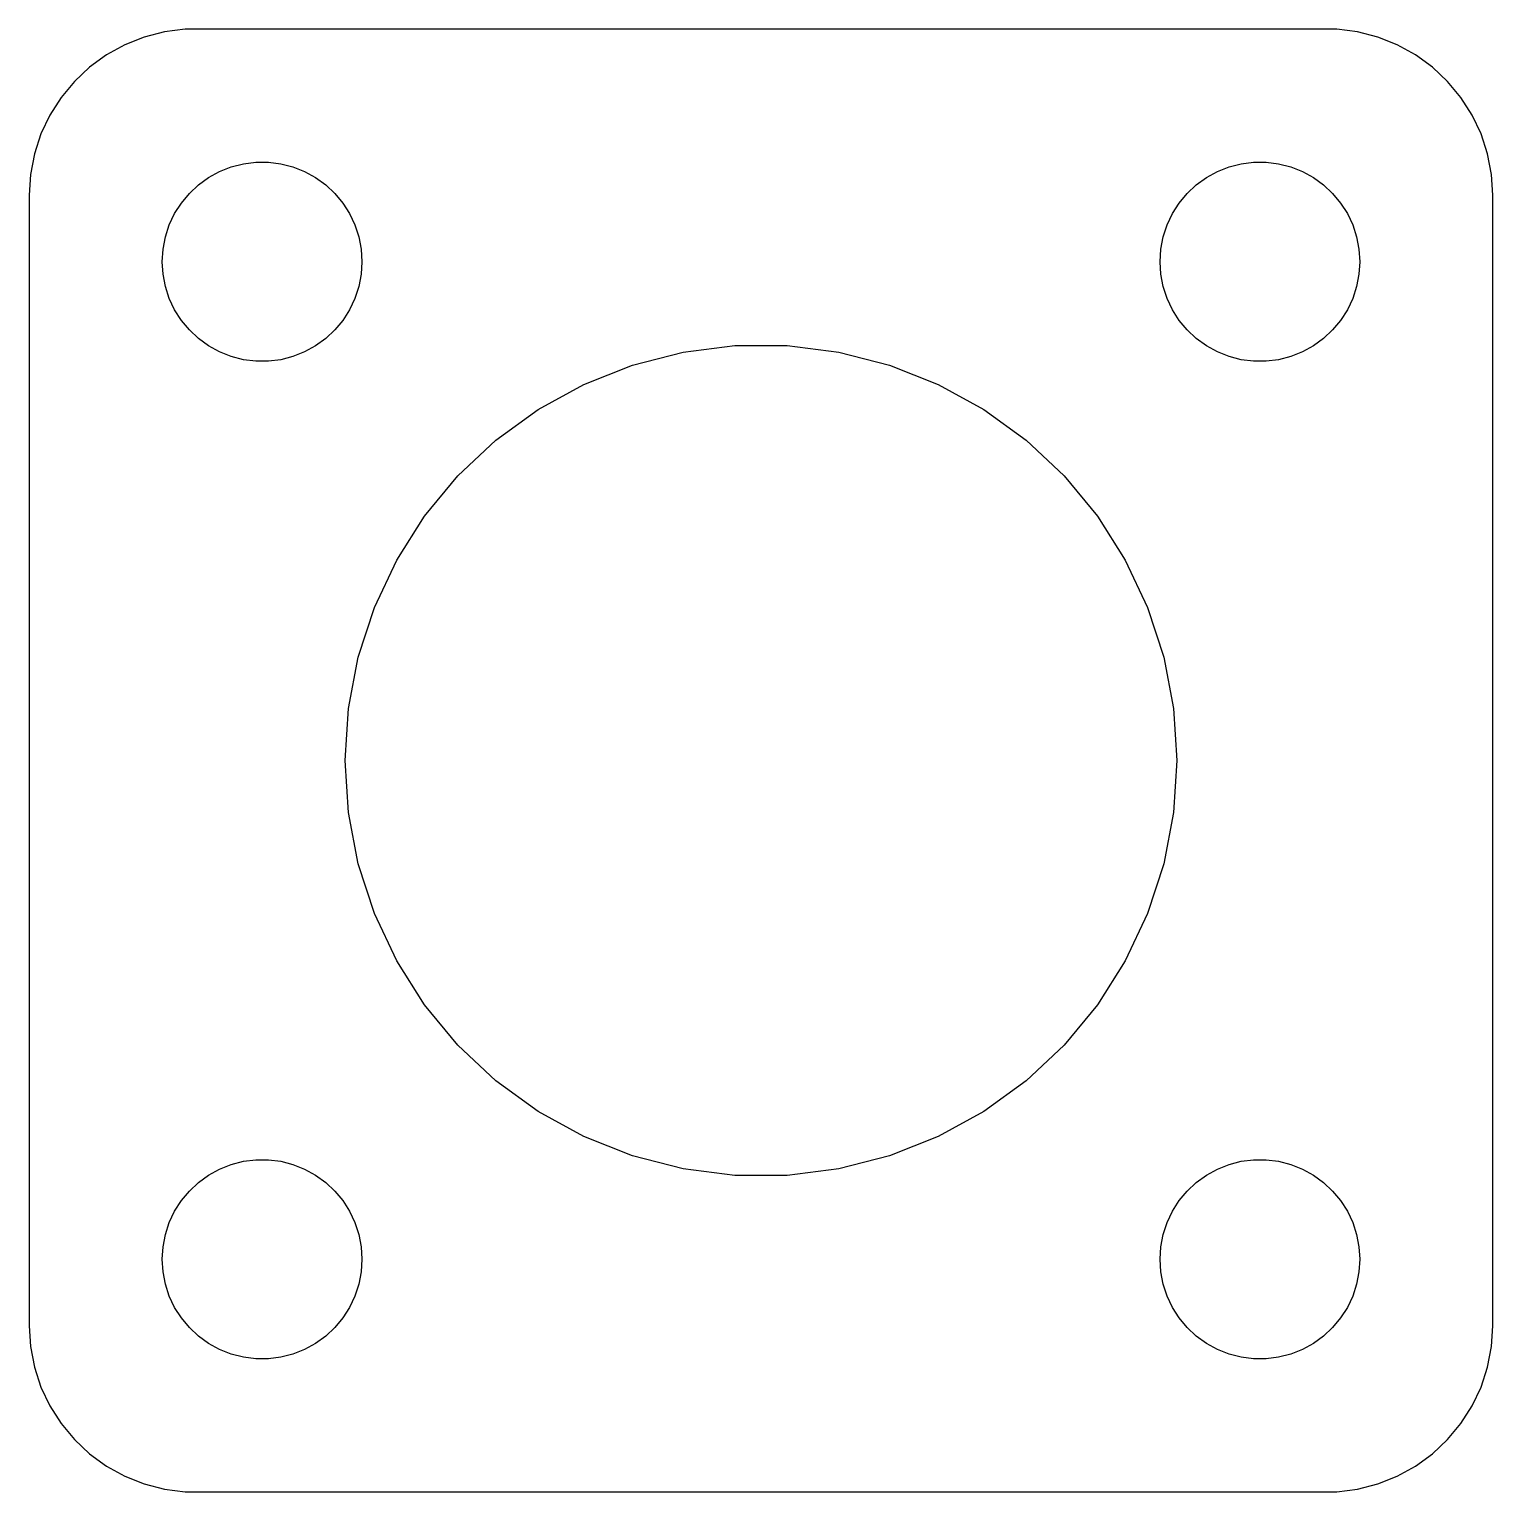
# Model space of a CAD drawing. Header units: metres. Extents: x -22 to 22, y 32 to 76.
import ezdxf

# ---------------------------------------------------------------- set-up
doc = ezdxf.new("R2010")
doc.units = ezdxf.units.M

msp = doc.modelspace()

# ---------------------------------------------------------------- linework, layer by layer
for p, q in [((-18.5451, 75.7553), (-19.1289, 75.5241)), ((-17.9369, 75.9114), (-18.5451, 75.7553)), ((-17.3139, 75.9901), (-17.9369, 75.9114)), ((17.3139, 75.9901), (-17.3139, 75.9901)), ((17.9369, 75.9114), (17.3139, 75.9901)), ((18.5451, 75.7553), (17.9369, 75.9114)), ((19.1289, 75.5241), (18.5451, 75.7553)), ((-19.1289, 75.5241), (-19.6791, 75.2216)), ((19.6791, 75.2216), (19.1289, 75.5241)), ((-20.1871, 74.8526), (-20.6448, 74.4227)), ((-19.6791, 75.2216), (-20.1871, 74.8526)), ((20.1871, 74.8526), (19.6791, 75.2216)), ((20.6448, 74.4227), (20.1871, 74.8526)), ((-20.6448, 74.4227), (-21.0451, 73.9389)), ((21.0451, 73.9389), (20.6448, 74.4227)), ((-21.0451, 73.9389), (-21.3815, 73.4088)), ((21.3815, 73.4088), (21.0451, 73.9389)), ((-21.3815, 73.4088), (-21.6489, 72.8406)), ((21.6489, 72.8406), (21.3815, 73.4088)), ((-21.6489, 72.8406), (-21.8429, 72.2434)), ((21.8429, 72.2434), (21.6489, 72.8406)), ((-21.8429, 72.2434), (-21.9606, 71.6267)), ((21.9606, 71.6267), (21.8429, 72.2434)), ((-16.2773, 71.7145), (-15.927, 71.8532)), ((-15.927, 71.8532), (-15.5621, 71.9469)), ((-15.5621, 71.9469), (-15.1884, 71.9941)), ((-15.1884, 71.9941), (-14.8116, 71.9941)), ((-14.8116, 71.9941), (-14.4379, 71.9469)), ((-14.4379, 71.9469), (-14.0729, 71.8532)), ((-14.0729, 71.8532), (-13.7227, 71.7145)), ((13.7227, 71.7145), (14.0729, 71.8532)), ((14.0729, 71.8532), (14.4379, 71.9469)), ((14.4379, 71.9469), (14.8116, 71.9941)), ((14.8116, 71.9941), (15.1884, 71.9941)), ((15.1884, 71.9941), (15.5621, 71.9469)), ((15.5621, 71.9469), (15.927, 71.8532)), ((15.927, 71.8532), (16.2773, 71.7145)), ((-21.9606, 71.6267), (-22, 71)), ((-17.1869, 71.0536), (-16.9123, 71.3115)), ((-16.9123, 71.3115), (-16.6075, 71.533)), ((-16.6075, 71.533), (-16.2773, 71.7145)), ((-13.7227, 71.7145), (-13.3925, 71.533)), ((-13.3925, 71.533), (-13.0877, 71.3115)), ((-13.0877, 71.3115), (-12.8131, 71.0536)), ((12.8131, 71.0536), (13.0877, 71.3115)), ((13.0877, 71.3115), (13.3925, 71.533)), ((13.3925, 71.533), (13.7227, 71.7145)), ((16.2773, 71.7145), (16.6075, 71.533)), ((16.6075, 71.533), (16.9123, 71.3115)), ((16.9123, 71.3115), (17.1869, 71.0536)), ((22, 71), (21.9606, 71.6267)), ((-22, 71), (-22, 37)), ((-17.427, 70.7634), (-17.1869, 71.0536)), ((-12.8131, 71.0536), (-12.5729, 70.7634)), ((12.5729, 70.7634), (12.8131, 71.0536)), ((17.1869, 71.0536), (17.427, 70.7634)), ((22, 37), (22, 71)), ((-17.7893, 70.1044), (-17.6289, 70.4453)), ((-17.6289, 70.4453), (-17.427, 70.7634)), ((-12.5729, 70.7634), (-12.3711, 70.4453)), ((-12.3711, 70.4453), (-12.2107, 70.1044)), ((12.2107, 70.1044), (12.3711, 70.4453)), ((12.3711, 70.4453), (12.5729, 70.7634)), ((17.427, 70.7634), (17.6289, 70.4453)), ((17.6289, 70.4453), (17.7893, 70.1044)), ((-17.9057, 69.7461), (-17.7893, 70.1044)), ((-12.2107, 70.1044), (-12.0942, 69.7461)), ((12.0942, 69.7461), (12.2107, 70.1044)), ((17.7893, 70.1044), (17.9057, 69.7461)), ((-17.9763, 69.376), (-17.9057, 69.7461)), ((-12.0942, 69.7461), (-12.0237, 69.376)), ((12.0237, 69.376), (12.0942, 69.7461)), ((17.9057, 69.7461), (17.9763, 69.376)), ((-18, 69), (-17.9763, 69.376)), ((-12.0237, 69.376), (-12, 69)), ((12, 69), (12.0237, 69.376)), ((17.9763, 69.376), (18, 69)), ((-17.9763, 68.624), (-18, 69)), ((-12, 69), (-12.0237, 68.624)), ((12.0237, 68.624), (12, 69)), ((18, 69), (17.9763, 68.624)), ((-17.9057, 68.2539), (-17.9763, 68.624)), ((-17.7893, 67.8956), (-17.9057, 68.2539)), ((-12.0942, 68.2539), (-12.2107, 67.8956)), ((-12.0237, 68.624), (-12.0942, 68.2539)), ((12.0942, 68.2539), (12.0237, 68.624)), ((12.2107, 67.8956), (12.0942, 68.2539)), ((17.9057, 68.2539), (17.7893, 67.8956)), ((17.9763, 68.624), (17.9057, 68.2539)), ((-17.6289, 67.5547), (-17.7893, 67.8956)), ((-12.2107, 67.8956), (-12.3711, 67.5547)), ((12.3711, 67.5547), (12.2107, 67.8956)), ((17.7893, 67.8956), (17.6289, 67.5547)), ((-17.427, 67.2366), (-17.6289, 67.5547)), ((-12.3711, 67.5547), (-12.5729, 67.2366)), ((12.5729, 67.2366), (12.3711, 67.5547)), ((17.6289, 67.5547), (17.427, 67.2366)), ((-17.1869, 66.9464), (-17.427, 67.2366)), ((-16.9123, 66.6884), (-17.1869, 66.9464)), ((-12.8131, 66.9464), (-13.0877, 66.6884)), ((-12.5729, 67.2366), (-12.8131, 66.9464)), ((12.8131, 66.9464), (12.5729, 67.2366)), ((13.0877, 66.6884), (12.8131, 66.9464)), ((17.1869, 66.9464), (16.9123, 66.6884)), ((17.427, 67.2366), (17.1869, 66.9464)), ((-16.6075, 66.467), (-16.9123, 66.6884)), ((-16.2773, 66.2855), (-16.6075, 66.467)), ((-13.3925, 66.467), (-13.7227, 66.2855)), ((-13.0877, 66.6884), (-13.3925, 66.467)), ((-2.34225, 66.2786), (-0.78487, 66.4753)), ((-0.78487, 66.4753), (0.78487, 66.4753)), ((0.78487, 66.4753), (2.34225, 66.2786)), ((13.3925, 66.467), (13.0877, 66.6884)), ((13.7227, 66.2855), (13.3925, 66.467)), ((16.6075, 66.467), (16.2773, 66.2855)), ((16.9123, 66.6884), (16.6075, 66.467)), ((-15.927, 66.1468), (-16.2773, 66.2855)), ((-15.5621, 66.0531), (-15.927, 66.1468)), ((-15.1884, 66.0059), (-15.5621, 66.0531)), ((-14.8116, 66.0059), (-15.1884, 66.0059)), ((-14.4379, 66.0531), (-14.8116, 66.0059)), ((-14.0729, 66.1468), (-14.4379, 66.0531)), ((-13.7227, 66.2855), (-14.0729, 66.1468)), ((-3.8627, 65.8882), (-2.34225, 66.2786)), ((2.34225, 66.2786), (3.8627, 65.8882)), ((14.0729, 66.1468), (13.7227, 66.2855)), ((14.4379, 66.0531), (14.0729, 66.1468)), ((14.8116, 66.0059), (14.4379, 66.0531)), ((15.1884, 66.0059), (14.8116, 66.0059)), ((15.5621, 66.0531), (15.1884, 66.0059)), ((15.927, 66.1468), (15.5621, 66.0531)), ((16.2773, 66.2855), (15.927, 66.1468)), ((-5.32224, 65.3103), (-3.8627, 65.8882)), ((3.8627, 65.8882), (5.32224, 65.3103)), ((-6.69783, 64.5541), (-5.32224, 65.3103)), ((5.32224, 65.3103), (6.69783, 64.5541)), ((-7.96779, 63.6314), (-6.69783, 64.5541)), ((6.69783, 64.5541), (7.96779, 63.6314)), ((-9.11211, 62.5568), (-7.96779, 63.6314)), ((7.96779, 63.6314), (9.11211, 62.5568)), ((-10.1127, 61.3473), (-9.11211, 62.5568)), ((9.11211, 62.5568), (10.1127, 61.3473)), ((-10.9538, 60.0219), (-10.1127, 61.3473)), ((10.1127, 61.3473), (10.9538, 60.0219)), ((-11.6222, 58.6015), (-10.9538, 60.0219)), ((10.9538, 60.0219), (11.6222, 58.6015)), ((-12.1073, 57.1086), (-11.6222, 58.6015)), ((11.6222, 58.6015), (12.1073, 57.1086)), ((-12.4014, 55.5667), (-12.1073, 57.1086)), ((12.1073, 57.1086), (12.4014, 55.5667)), ((-12.5, 54), (-12.4014, 55.5667)), ((12.4014, 55.5667), (12.5, 54)), ((-12.4014, 52.4333), (-12.5, 54)), ((12.5, 54), (12.4014, 52.4333)), ((-12.1073, 50.8914), (-12.4014, 52.4333)), ((12.4014, 52.4333), (12.1073, 50.8914)), ((-11.6222, 49.3985), (-12.1073, 50.8914)), ((12.1073, 50.8914), (11.6222, 49.3985)), ((-10.9538, 47.9781), (-11.6222, 49.3985)), ((11.6222, 49.3985), (10.9538, 47.9781)), ((-10.1127, 46.6527), (-10.9538, 47.9781)), ((10.9538, 47.9781), (10.1127, 46.6527)), ((-9.11211, 45.4432), (-10.1127, 46.6527)), ((10.1127, 46.6527), (9.11211, 45.4432)), ((-7.96779, 44.3686), (-9.11211, 45.4432)), ((9.11211, 45.4432), (7.96779, 44.3686)), ((-6.69783, 43.4459), (-7.96779, 44.3686)), ((7.96779, 44.3686), (6.69783, 43.4459)), ((-5.32224, 42.6897), (-6.69783, 43.4459)), ((6.69783, 43.4459), (5.32224, 42.6897)), ((-3.8627, 42.1118), (-5.32224, 42.6897)), ((5.32224, 42.6897), (3.8627, 42.1118)), ((-16.2773, 41.7145), (-15.927, 41.8532)), ((-15.927, 41.8532), (-15.5621, 41.9469)), ((-15.5621, 41.9469), (-15.1884, 41.9941)), ((-15.1884, 41.9941), (-14.8116, 41.9941)), ((-14.8116, 41.9941), (-14.4379, 41.9469)), ((-14.4379, 41.9469), (-14.0729, 41.8532)), ((-14.0729, 41.8532), (-13.7227, 41.7145)), ((-2.34225, 41.7214), (-3.8627, 42.1118)), ((3.8627, 42.1118), (2.34225, 41.7214)), ((13.7227, 41.7145), (14.0729, 41.8532)), ((14.0729, 41.8532), (14.4379, 41.9469)), ((14.4379, 41.9469), (14.8116, 41.9941)), ((14.8116, 41.9941), (15.1884, 41.9941)), ((15.1884, 41.9941), (15.5621, 41.9469)), ((15.5621, 41.9469), (15.927, 41.8532)), ((15.927, 41.8532), (16.2773, 41.7145)), ((-16.9123, 41.3116), (-16.6075, 41.533)), ((-16.6075, 41.533), (-16.2773, 41.7145)), ((-13.7227, 41.7145), (-13.3925, 41.533)), ((-13.3925, 41.533), (-13.0877, 41.3116)), ((-0.78487, 41.5247), (-2.34225, 41.7214)), ((0.78487, 41.5247), (-0.78487, 41.5247)), ((2.34225, 41.7214), (0.78487, 41.5247)), ((13.0877, 41.3116), (13.3925, 41.533)), ((13.3925, 41.533), (13.7227, 41.7145)), ((16.2773, 41.7145), (16.6075, 41.533)), ((16.6075, 41.533), (16.9123, 41.3116)), ((-17.427, 40.7634), (-17.1869, 41.0536)), ((-17.1869, 41.0536), (-16.9123, 41.3116)), ((-13.0877, 41.3116), (-12.8131, 41.0536)), ((-12.8131, 41.0536), (-12.5729, 40.7634)), ((12.5729, 40.7634), (12.8131, 41.0536)), ((12.8131, 41.0536), (13.0877, 41.3116)), ((16.9123, 41.3116), (17.1869, 41.0536)), ((17.1869, 41.0536), (17.427, 40.7634)), ((-17.6289, 40.4453), (-17.427, 40.7634)), ((-12.5729, 40.7634), (-12.3711, 40.4453)), ((12.3711, 40.4453), (12.5729, 40.7634)), ((17.427, 40.7634), (17.6289, 40.4453)), ((-17.9057, 39.7461), (-17.7893, 40.1044)), ((-17.7893, 40.1044), (-17.6289, 40.4453)), ((-12.3711, 40.4453), (-12.2107, 40.1044)), ((-12.2107, 40.1044), (-12.0942, 39.7461)), ((12.0942, 39.7461), (12.2107, 40.1044)), ((12.2107, 40.1044), (12.3711, 40.4453)), ((17.6289, 40.4453), (17.7893, 40.1044)), ((17.7893, 40.1044), (17.9057, 39.7461)), ((-17.9763, 39.376), (-17.9057, 39.7461)), ((-12.0942, 39.7461), (-12.0237, 39.376)), ((12.0237, 39.376), (12.0942, 39.7461)), ((17.9057, 39.7461), (17.9763, 39.376)), ((-18, 39), (-17.9763, 39.376)), ((-12.0237, 39.376), (-12, 39)), ((12, 39), (12.0237, 39.376)), ((17.9763, 39.376), (18, 39)), ((-17.9763, 38.624), (-18, 39)), ((-12, 39), (-12.0237, 38.624)), ((12.0237, 38.624), (12, 39)), ((18, 39), (17.9763, 38.624)), ((-17.9057, 38.2539), (-17.9763, 38.624)), ((-12.0237, 38.624), (-12.0942, 38.2539)), ((12.0942, 38.2539), (12.0237, 38.624)), ((17.9763, 38.624), (17.9057, 38.2539)), ((-17.7893, 37.8956), (-17.9057, 38.2539)), ((-17.6289, 37.5547), (-17.7893, 37.8956)), ((-12.2107, 37.8956), (-12.3711, 37.5547)), ((-12.0942, 38.2539), (-12.2107, 37.8956)), ((12.2107, 37.8956), (12.0942, 38.2539)), ((12.3711, 37.5547), (12.2107, 37.8956)), ((17.7893, 37.8956), (17.6289, 37.5547)), ((17.9057, 38.2539), (17.7893, 37.8956)), ((-17.427, 37.2366), (-17.6289, 37.5547)), ((-12.3711, 37.5547), (-12.5729, 37.2366)), ((12.5729, 37.2366), (12.3711, 37.5547)), ((17.6289, 37.5547), (17.427, 37.2366)), ((-22, 37), (-21.9606, 36.3733)), ((-17.1869, 36.9464), (-17.427, 37.2366)), ((-12.5729, 37.2366), (-12.8131, 36.9464)), ((12.8131, 36.9464), (12.5729, 37.2366)), ((17.427, 37.2366), (17.1869, 36.9464)), ((21.9606, 36.3733), (22, 37)), ((-16.9123, 36.6885), (-17.1869, 36.9464)), ((-16.6075, 36.467), (-16.9123, 36.6885)), ((-13.0877, 36.6885), (-13.3925, 36.467)), ((-12.8131, 36.9464), (-13.0877, 36.6885)), ((13.0877, 36.6885), (12.8131, 36.9464)), ((13.3925, 36.467), (13.0877, 36.6885)), ((16.9123, 36.6885), (16.6075, 36.467)), ((17.1869, 36.9464), (16.9123, 36.6885)), ((-21.9606, 36.3733), (-21.8429, 35.7566)), ((-16.2773, 36.2855), (-16.6075, 36.467)), ((-15.927, 36.1468), (-16.2773, 36.2855)), ((-15.5621, 36.0531), (-15.927, 36.1468)), ((-14.0729, 36.1468), (-14.4379, 36.0531)), ((-13.7227, 36.2855), (-14.0729, 36.1468)), ((-13.3925, 36.467), (-13.7227, 36.2855)), ((13.7227, 36.2855), (13.3925, 36.467)), ((14.0729, 36.1468), (13.7227, 36.2855)), ((14.4379, 36.0531), (14.0729, 36.1468)), ((15.927, 36.1468), (15.5621, 36.0531)), ((16.2773, 36.2855), (15.927, 36.1468)), ((16.6075, 36.467), (16.2773, 36.2855)), ((21.8429, 35.7566), (21.9606, 36.3733)), ((-21.8429, 35.7566), (-21.6489, 35.1594)), ((-15.1884, 36.0059), (-15.5621, 36.0531)), ((-14.8116, 36.0059), (-15.1884, 36.0059)), ((-14.4379, 36.0531), (-14.8116, 36.0059)), ((14.8116, 36.0059), (14.4379, 36.0531)), ((15.1884, 36.0059), (14.8116, 36.0059)), ((15.5621, 36.0531), (15.1884, 36.0059)), ((21.6489, 35.1594), (21.8429, 35.7566)), ((-21.6489, 35.1594), (-21.3815, 34.5912)), ((21.3815, 34.5912), (21.6489, 35.1594)), ((-21.3815, 34.5912), (-21.0451, 34.0611)), ((21.0451, 34.0611), (21.3815, 34.5912)), ((-21.0451, 34.0611), (-20.6448, 33.5773)), ((20.6448, 33.5773), (21.0451, 34.0611)), ((-20.6448, 33.5773), (-20.1871, 33.1474)), ((20.1871, 33.1474), (20.6448, 33.5773)), ((-20.1871, 33.1474), (-19.6791, 32.7784)), ((19.6791, 32.7784), (20.1871, 33.1474)), ((-19.6791, 32.7784), (-19.1289, 32.4759)), ((19.1289, 32.4759), (19.6791, 32.7784)), ((-19.1289, 32.4759), (-18.5451, 32.2447)), ((-18.5451, 32.2447), (-17.9369, 32.0886)), ((17.9369, 32.0886), (18.5451, 32.2447)), ((18.5451, 32.2447), (19.1289, 32.4759)), ((-17.9369, 32.0886), (-17.3139, 32.0099)), ((-17.3139, 32.0099), (17.3139, 32.0099)), ((17.3139, 32.0099), (17.9369, 32.0886))]:
    msp.add_line(p, q)

doc.saveas('drawing.dxf')
